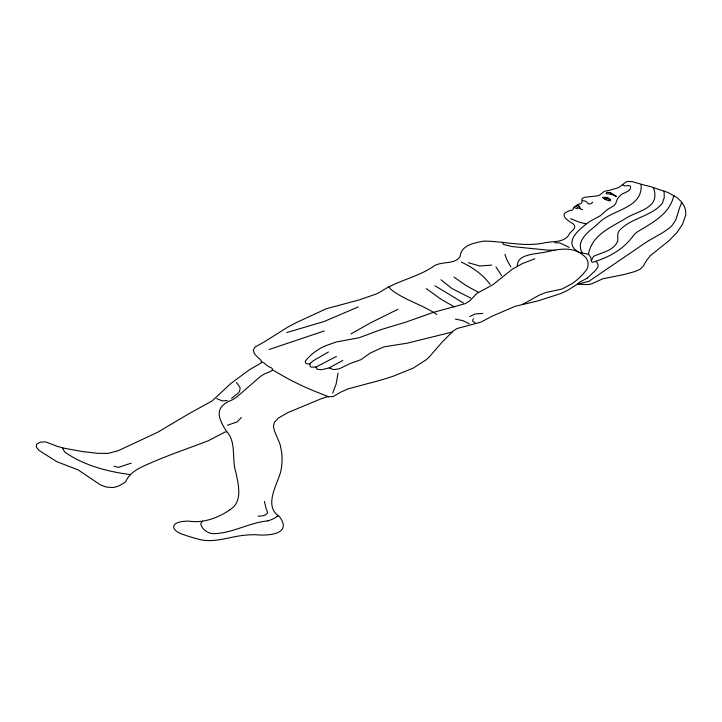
<?xml version="1.0" encoding="UTF-8"?>
<svg xmlns="http://www.w3.org/2000/svg" width="722" height="722" viewBox="0 0 722 722"><rect width="100%" height="100%" fill="white"/><g stroke="black" fill="none" stroke-linecap="round" stroke-linejoin="round"><path stroke-width="1.08" d="M502.647 242.249L503.026 243.946A3.709 2.148 0 0 0 503.658 244.541L512.097 246.545L545.724 249.929A62.444 36.055 0 0 0 549.875 250.173L554.848 250.272M641.082 184.507C643.04 208.423 612.563 209.389 599.422 222.385C591.634 229.849 574.739 239.578 582.103 252.592M338.049 373.139L336.082 384.275L332.671 393.138M588.439 254.505C591.607 235.39 609.792 227.872 624.485 219.172C637.147 210.255 661.217 209.136 653.383 187.386M673.843 195.391C669.953 214.019 652.309 222.701 637.589 231.708A55.802 32.219 0 0 0 633.862 234.867C624.846 248.206 610.568 256.581 595.433 261.382M681.794 202.331L679.943 206.871A129.626 74.835 0 0 0 678.635 210.959L675.864 219.786L672.381 225.129A41.271 23.826 0 0 1 669.366 228.053L662.769 232.637L649.15 240.408A108.995 62.931 0 0 0 645.179 242.935L588.845 281.372L577.853 284.044M473.235 318.772L472.648 321.173L475.058 322.752M587.139 278.123A22.31 12.879 0 0 0 589.08 276.436L595.488 270.452L597.744 267.311A11.886 6.859 0 0 0 598.051 265.2L597.816 264.216A15.676 9.052 0 0 0 597.419 263.313C596.318 258.539 591.535 265.073 591.372 260.543L593.529 256.346C601.913 252.447 614.043 250.642 617.716 240.995C618.203 237.655 616.877 234 618.989 230.995C630.071 218.351 649.105 217.033 660.874 205.03A27.174 15.694 0 0 0 662.579 202.711L664.249 197.548L664.114 191.014M241.419 417.524L237.078 421.964L227.385 425.258M229.966 509.723A70.621 40.775 0 0 1 220.12 515.526C210.508 520.165 199.723 522.854 189.056 521.149A14.666 8.465 0 0 0 185.545 521.221C169.499 522.06 170.212 530.941 184.814 535.038A73.518 42.445 0 0 0 196.655 538.639C212.133 543.856 227.583 537.24 242.926 535.399A68.68 39.647 0 0 1 255.182 534.686C267.564 535.995 293.015 534.695 279.396 516.555C263.458 506.384 276.833 485.292 280.614 472.062A175.554 101.36 0 0 0 281.679 452.324L280.019 444.147L274.55 431.151L273.43 426.54L274.423 422.271L278.313 418.101L288.033 412.524L321.227 398.752L326.84 396.847L333.356 396.495L340.928 392.037L348.185 388.869L368.256 383.454A221.446 127.848 0 0 0 393.129 376.243L413.101 368.175L425.953 359.908A69.953 40.387 0 0 0 430.005 356.09L442.36 341.84L453.181 331.055L457.008 328.546L481.023 322.093L492.061 316.191L515.003 306.372L537.583 300.984L560.055 293.809L567.248 290.569L577.474 284.152L587.284 284.621L591.011 284.116L602.861 278.746L623.718 274.613L634.873 271.562L640.243 269.153L643.239 266.183L646.56 260.398L650.405 255.633L669.249 240.444L676.983 232.529L682.651 224.064L685.801 214.804L685.611 210.057L683.86 205.472L681.099 201.483L676.785 197.386L667.949 192.476L650.296 186.529A60.937 35.179 0 0 0 645.278 185.374L632.237 181.628L628.194 181.475A7.698 4.44 0 0 0 625.821 182.106L619.151 187.251A37.715 21.777 0 0 1 617.319 188.045L609.955 190.22A13.935 8.041 0 0 1 608.529 190.409L604.215 191.402L600.704 194.236A10.072 5.812 0 0 1 597.852 195.833L585.416 197.187A6.399 3.7 0 0 0 582.943 198.09A6.895 3.98 0 0 0 582.149 198.658C580.957 200.499 583.692 203.081 579.748 203.902A4.224 2.437 0 0 1 578.845 204.2L576.508 205.644A2.013 1.164 0 0 1 575.678 206.122C572.943 206.7 574.098 211.113 569.739 210.607A15.46 8.926 0 0 0 567.537 211.573C558.593 215.282 569.035 221.266 573.214 223.901C577.618 227.25 571.824 230.887 569.613 233.423C566.689 240.182 559.054 241.482 552.456 241.789A169.11 97.632 0 0 0 545.823 242.538C525.156 247.556 504.534 241.139 483.893 241.112C474.841 242.818 461.087 245.029 460.167 256.31C454.914 265.344 440.555 260.471 432.776 266.869C416.612 277.618 396.784 280.768 380.711 291.688A60.323 34.827 0 0 1 376.072 294.044L359.303 299.892L326.389 308.7L297.031 322.238L287.888 327.048L264.162 341.993L255.028 347.011L253.359 350.143L254.207 353.202A20.36 11.76 0 0 0 256.301 355.802L261.003 360.296L261.545 361.803L260.94 363.139L249.613 369.61L230.661 383.626L212.133 400.927L189.137 413.607L157.622 432.288L117.903 450.835L107.948 453.416L97.66 453.317L82.543 451.575L64.511 448.281L57.525 446.44L45.73 441.909L40.279 442.126L36.524 444.346L36.38 447.089L38.853 450.329L56.794 461.665L78.292 469.977L100.313 484.832L106.206 487.025L112.109 487.521A13.574 7.843 0 0 0 114.924 487.179L119.076 485.879L124.689 482.513A9.088 5.244 0 0 0 125.926 481.258C130.619 470.545 143.155 466.349 153.055 461.909A567.745 327.788 0 0 1 172.016 454.264L207.9 440.952L225.165 431.964L226.491 431.657L227.547 432.532A10.776 6.218 0 0 0 228.044 433.128C236.202 443.958 231.672 459.977 235.941 472.54C238.486 484.652 242.944 501.898 229.975 509.723M592.699 202.268L591.58 203.342A2.915 1.688 0 0 1 590.858 203.658A3.502 2.022 0 0 1 589.369 203.902L588.331 203.803A1.354 0.785 0 0 1 587.925 203.631L586.896 202.286A5.126 2.96 0 0 0 586.002 201.42L584.026 200.788A4.864 2.807 0 0 0 582.979 200.851L582.726 200.869M309.548 363.987L312.292 361.551A53.599 30.947 0 0 1 313.258 360.765L328.42 352.011M277.853 515.788L276.995 516.51M469.778 316.561L474.95 313.998L482.774 313.402M608.926 200.671L610.298 200.662L610.379 199.904M587.121 278.114L585.425 279.161A46.867 27.057 0 0 1 583.8 280.028L581.427 281.201A31.714 18.312 0 0 0 580.705 281.58L579.17 282.51A10.884 6.281 0 0 0 577.654 284.143M231.554 398.309L238.116 393.201A19.088 11.02 0 0 0 239.957 389.79L240.056 388.057A12.924 7.464 0 0 0 239.83 387.055L236.437 382.534M332.012 366.298L342.842 360.458M331.578 366.577L329.313 367.904M350.982 333.925L370.521 322.86L397.804 309.341M534.867 258.774L522.358 263.62L512.385 269.162L492.792 284.784L477.052 293.312L469.652 300.903L465.446 303.574L433.065 312.473L406.044 322.048L380.079 329.918L359.177 337.743L336.335 341.957L324.918 346.018A63.085 36.425 0 0 0 319.647 348.726L313.953 352.526A56.28 32.49 0 0 0 311.002 355.071L308.628 357.417A108.643 62.724 0 0 1 307.292 358.726L305.605 360.774A8.989 5.189 0 0 0 305.262 362.047L306.182 363.698L309.675 364.032A1.417 0.821 0 0 1 310.117 364.276L310.054 366.153L311.092 367.101L315.866 367.092L336.407 356.451M522.286 304.54L539.894 294.811L546.31 292.383L562.095 289.035L572.645 283.259A85.376 49.295 0 0 0 578.701 278.421L581.309 275.894A100.34 57.931 0 0 0 584.531 272.248C589.847 267.465 589.143 258.909 583.024 255.119C572.681 246.211 558.512 249.171 546.464 251.861C537.809 254.189 516.654 253.341 517.349 266.183M358.247 306.958L323.862 321.588L286.76 332.544M324.286 330.947L269.071 349.511M131.26 463.199L128.868 463.912A49.989 28.862 0 0 0 123.146 465.907L118.336 467.351L114.085 466.168M267.772 520.896C249.487 522.647 233.17 532.773 214.84 533.657C208.82 534.127 202.368 530.002 200.77 524.181A7.455 4.305 0 0 1 201.023 523.206L201.411 522.529A17.617 10.171 0 0 1 202.593 521.212M452.098 332.084L407.298 343.167L383.878 346.867L370.251 353.04L360.874 359.7L350.206 363.482L339.53 368.689L334.557 369.565A6.074 3.511 0 0 1 332.409 369.24L329.106 367.895L323.339 369.294A11.85 6.841 0 0 1 321.236 369.664L317.283 369.348L315.866 367.092M227.231 400.529L222.132 400.9L216.699 398.571M491.628 265.118L479.76 266.021L468.388 262.709M603.186 197.9L602.726 197.458L606.48 197.35A3.547 2.049 0 0 1 607.139 197.485L607.464 197.584A6.724 3.881 0 0 1 610.343 199.913M554.667 242.791L559.333 242.854L563.404 244.577A60.585 34.981 0 0 0 564.839 245.318L569.162 247.357M258.07 516.23L262.257 515.887A8.908 5.144 0 0 0 265.579 514.84L267.618 512.819L266.752 510.039A43.248 24.972 0 0 1 266.147 508.748L264.442 501.465M602.726 197.458L607.581 198.261L610.298 200.662M585.93 223.793L579.802 222.385L570.533 218.694M576.986 204.877L578.557 205.247L579.044 206.167M130.565 474.589C107.903 471.764 84.357 465.546 65.431 452.55M455.374 319.079L462.838 320.631L469.219 323.736M610.487 194.119L613.312 195.012A4.395 2.536 0 0 1 613.727 195.238L615.108 196.113A2.987 1.724 0 0 0 615.559 196.294M582.645 209.759L578.575 208.198A9.034 5.216 0 0 1 578.042 207.755L577.817 207.557M577.293 208.631L576.418 208.351A15.397 8.89 0 0 1 574.577 207.656L574.008 207.358M328.51 396.712L312.409 390.313A269.703 155.708 0 0 1 285.479 377.326M470.663 298.069L451.936 288.511L440.952 279.739M478.117 292.022L470.401 287.979A110.899 64.023 0 0 1 465.293 285L453.985 277.104M461.304 262.086C472.477 267.23 482.738 274.432 490.139 284.387M261.526 361.623L262.718 362.263A19.611 11.317 0 0 1 264.414 363.31L267.745 366.063A15.225 8.79 0 0 0 268.746 366.686C276.986 369.529 269.667 371.866 265.525 373.473A39.511 22.806 0 0 0 260.868 376.099L236.762 396.992A85.539 49.385 0 0 1 232.502 399.771C213.613 406.991 217.863 417.948 226.771 431.729M454.643 307.021L442.559 300.117A136.611 78.869 0 0 1 438.985 297.834L426.368 288.629M285.47 377.326L272.681 369.98M463.371 302.987L435.023 285.777M436.747 314.467C422.253 304.54 404.356 300.235 390.719 289.215A31.967 18.456 0 0 1 389.194 287.094L388.996 286.787M575.985 206.005L577.257 207.043A24.747 14.287 0 0 1 577.654 207.394L577.762 207.503M622.644 184.769L624.196 185.744A2.022 1.173 0 0 0 624.774 185.87C626.786 186.041 631.849 184.345 630.532 188.162A13.799 7.969 0 0 1 629.873 189.408L629.286 190.139A11.029 6.372 0 0 1 627.969 191.24L622.174 194.037A12.301 7.103 0 0 0 620.893 194.814L617.716 198.36A26.813 15.478 0 0 0 617.184 199.452L615.613 203.766L613.971 205.716L607.437 209.461L600.487 215.625L591.372 220.58A40.757 23.528 0 0 0 589.251 221.871C579.685 228.892 562.122 242.43 578.863 252.384L587.564 254.027A7.716 4.449 0 0 1 589.08 254.956L590.686 257.231L591.372 260.543M495.924 266.797L501.619 275.741M510.914 266.969L508.189 262.267A98.228 56.713 0 0 1 506.645 259.099L504.886 254.361M65.305 452.586A37.454 21.624 0 0 1 62.498 447.802M277.022 516.519A24.665 14.241 0 0 1 267.745 520.869M610.054 192.621A12.644 7.301 0 0 0 607.933 192.341C605.65 192.052 605.433 194.687 608.059 193.749A7.22 4.17 0 0 1 610.478 194.128M610.045 192.639A5.198 3.005 0 0 1 611.137 192.982L616.597 196.492A3.014 1.742 0 0 1 615.559 196.285M608.863 200.752A12.003 6.931 0 0 1 603.294 197.864M580.389 208.08A8.294 4.792 0 0 1 578.891 206.185M605.316 198.703L606.579 198.559L605.316 198.676M605.388 199.254A1.182 0.677 0 0 0 607.22 198.73A1.182 0.677 0 0 0 605.514 198.081A1.182 0.677 0 0 0 605.388 199.254"/></g></svg>
